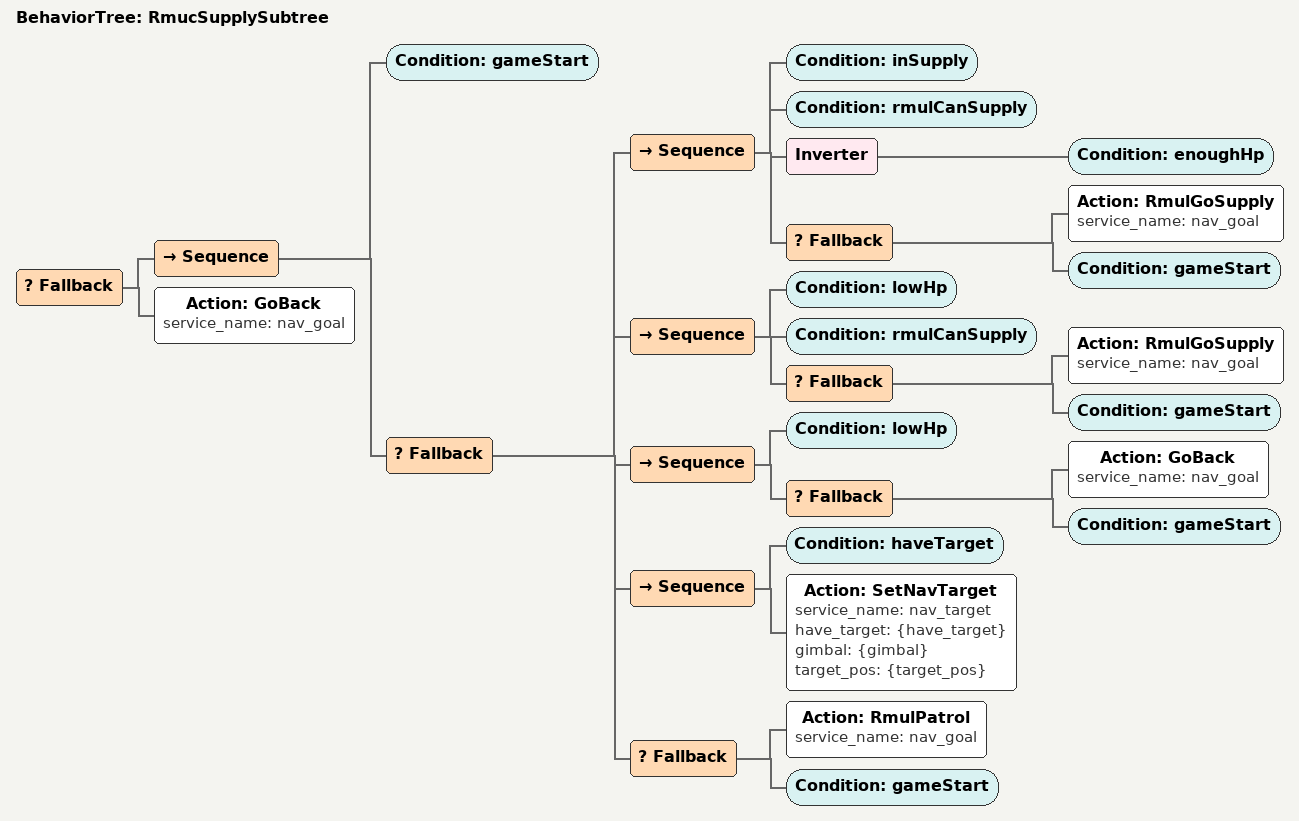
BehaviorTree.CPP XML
<?xml version="1.0"?>
<root main_tree_to_execute="RmucSupplySubtree">
  <!-- ///// 此树用于2024分区赛 ///// -->
  <BehaviorTree ID="RmucSupplySubtree">
    <Fallback>
      <Sequence>
        <Condition ID="gameStart"/>
        <Fallback>
          <Sequence>
            <Condition ID="inSupply"/>
            <Condition ID="rmulCanSupply"/>
            <Inverter>
              <Condition ID="enoughHp"/>
            </Inverter>
            <Fallback>
              <Action ID="RmulGoSupply" service_name="nav_goal"/>
              <Condition ID="gameStart"/> <!-- TODO : 强制正确 -->
            </Fallback>
          </Sequence>
          <Sequence>
            <Condition ID="lowHp"/>
            <Condition ID="rmulCanSupply"/>
            <Fallback>
              <Action ID="RmulGoSupply" service_name="nav_goal"/>
              <Condition ID="gameStart"/> <!-- TODO : 强制正确 -->
            </Fallback>
          </Sequence>
          <Sequence>
            <Condition ID="lowHp"/>
            <Fallback>
              <Action ID="GoBack" service_name="nav_goal"/>
              <Condition ID="gameStart"/> <!-- TODO : 强制正确 -->
            </Fallback>
          </Sequence>

          <Sequence>
            <Condition ID="haveTarget"/>
            <Action ID="SetNavTarget" service_name="nav_target"
              have_target="{have_target}"
              gimbal="{gimbal}"
              target_pos="{target_pos}"
            />
          </Sequence>

          <Fallback>
            <Action ID="RmulPatrol" service_name="nav_goal"/>
            <Condition ID="gameStart"/> <!-- TODO : 强制正确 -->
          </Fallback>
        </Fallback>
      </Sequence>

      <Action ID="GoBack" service_name="nav_goal"/>
    </Fallback>
  </BehaviorTree>

</root>
